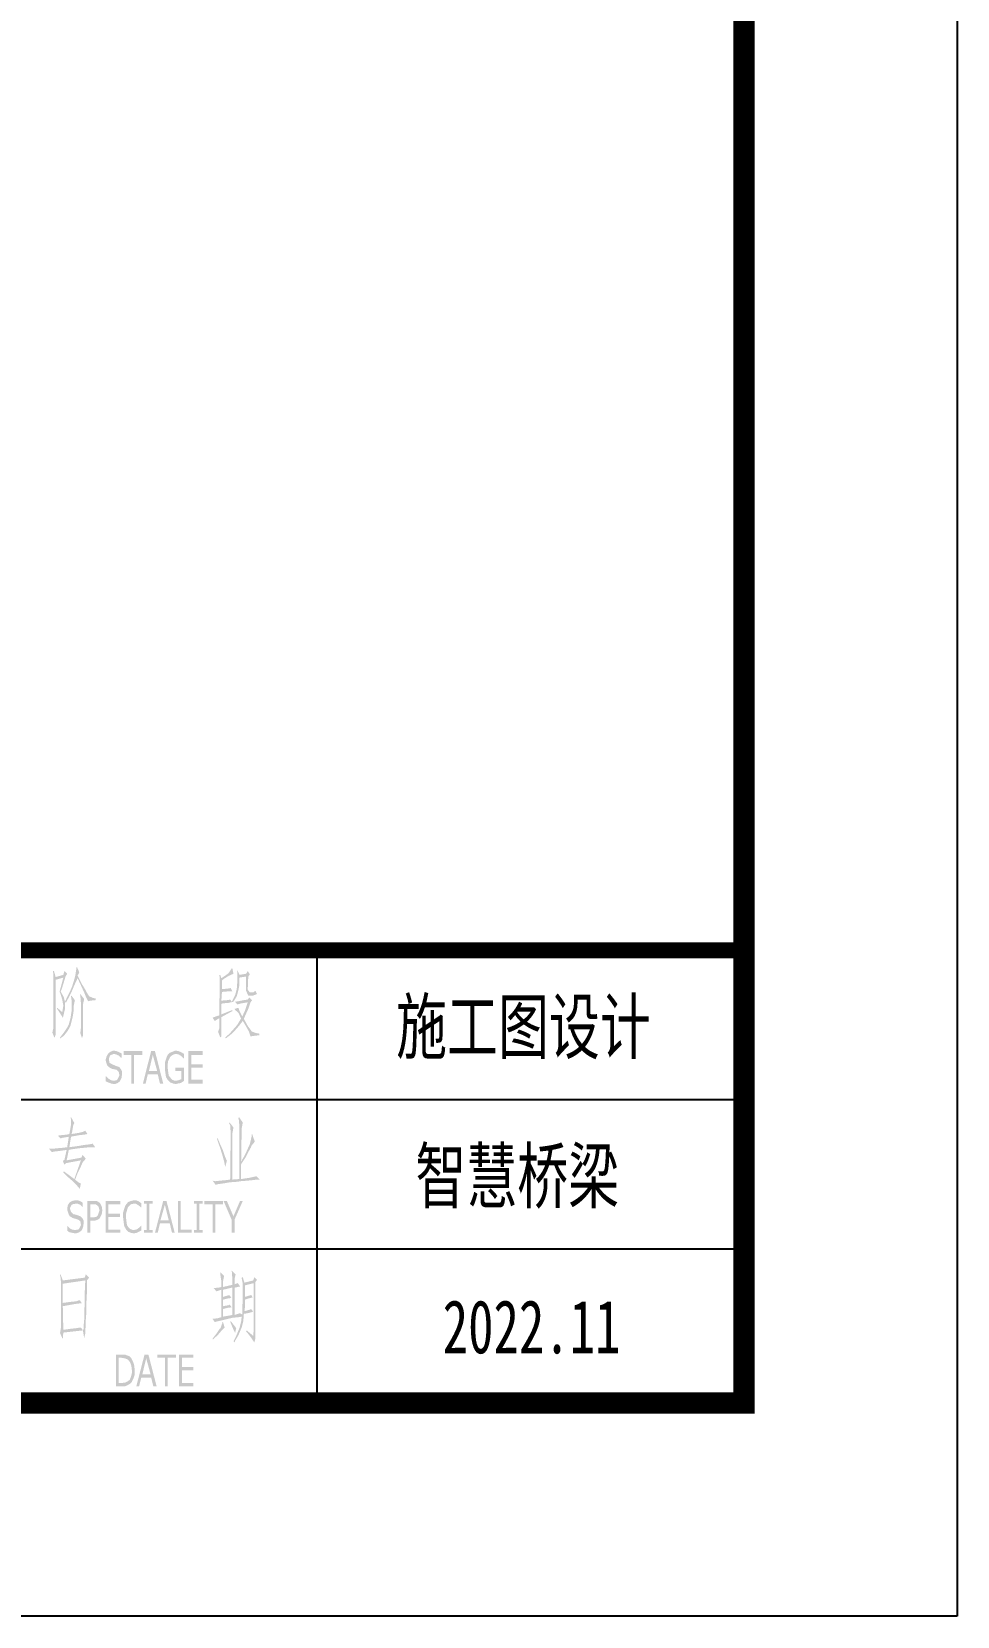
# Model space of a CAD drawing. Header units: millimetres. Extents: x 1621 to 2881, y 1542 to 1880.
# Drawn here: x 2837.8 to 2881.2, y 1583.3 to 1657.5 of the extents above; entities that cross this region are included whole.
import ezdxf

# ---------------------------------------------------------------- set-up
doc = ezdxf.new("R2010")
doc.units = ezdxf.units.MM
doc.styles.get("Standard").update_dxf_attribs({"font": '', "width": 0.7})
doc.styles.get('Standard').set_extended_font_data('仿宋_GB2312')

# ---------------------------------------------------------------- blocks, each defined once
blk = doc.blocks.new('tk')
h = blk.add_hatch(color=256)
h.paths.add_polyline_path([(378.29, -266.893), (378.162, -266.765), (378.11, -266.945), (377.75, -267.048), (378.11, -267.073), (377.93, -267.742), (377.956, -267.768), (378.059, -268.102), (378.11, -268.385), (378.059, -268.693), (377.956, -268.745), (378.085, -268.951), (378.11, -268.873), (378.187, -268.539), (378.187, -268.231), (378.239, -268.231), (378.187, -268.205), (378.136, -267.999), (377.982, -267.716), (378.033, -267.613), (378.136, -267.279), (378.213, -267.022)])
h.paths.add_polyline_path([(378.11, -267.073), (377.75, -267.048), (377.673, -266.765), (377.622, -266.765), (377.647, -266.945), (377.647, -267.305), (377.647, -269.413), (377.596, -269.645), (377.699, -269.902), (377.75, -269.748), (377.75, -267.176)])
h.paths.add_polyline_path([(378.856, -266.816), (378.753, -266.585), (378.727, -266.585), (378.727, -266.611), (378.676, -266.945), (378.625, -267.151), (378.522, -267.485), (378.47, -267.613), (378.342, -267.871), (378.187, -268.205), (378.239, -268.231), (378.367, -267.999), (378.496, -267.742), (378.625, -267.433), (378.779, -267.099), (378.779, -266.971), (378.83, -266.893)])
h.paths.add_polyline_path([(379.627, -268.051), (379.499, -268.025), (379.319, -267.948), (379.19, -267.742), (379.139, -267.639), (378.984, -267.382), (378.779, -266.971), (378.779, -267.099), (378.933, -267.433), (379.087, -267.768), (379.19, -268.025), (379.267, -268.179), (379.37, -268.153), (379.627, -268.128)])
h.paths.add_polyline_path([(379.087, -268.076), (378.907, -267.845), (378.882, -267.871), (378.907, -267.922), (378.933, -268.256), (378.933, -269.439), (378.907, -269.671), (378.984, -269.902), (379.036, -269.773), (379.036, -268.308)])
h.paths.add_polyline_path([(378.65, -268.128), (378.496, -267.922), (378.47, -267.948), (378.496, -268.128), (378.496, -268.513), (378.496, -268.642), (378.445, -268.976), (378.367, -269.259), (378.29, -269.413), (378.136, -269.645), (377.956, -269.876), (377.956, -269.928), (378.136, -269.799), (378.316, -269.568), (378.445, -269.336), (378.47, -269.233), (378.547, -268.925), (378.599, -268.591), (378.599, -268.385)])
h.paths.add_polyline_path([(377.827, -268.488), (377.802, -268.513), (377.956, -268.745), (378.059, -268.693)], flags=17)
h.paths.add_polyline_path([(386.03, -266.636), (386.004, -266.636), (385.85, -266.868), (385.747, -266.945), (385.516, -267.099), (385.644, -267.125), (385.85, -266.996), (386.082, -266.893)])
h.paths.add_polyline_path([(385.644, -267.125), (385.516, -267.099), (385.464, -266.945), (385.413, -266.945), (385.439, -267.073), (385.439, -267.433), (385.413, -268.848), (385.516, -268.796), (385.516, -268.308), (385.567, -268.282), (385.85, -268.256), (386.082, -268.205), (386.004, -268.205), (385.516, -268.153), (385.542, -267.742), (385.567, -267.742), (385.85, -267.716), (386.03, -267.716), (385.542, -267.613), (385.542, -267.202)])
h.paths.add_polyline_path([(385.953, -267.562), (385.824, -267.588), (385.542, -267.613), (386.03, -267.716)], flags=17)
h.paths.add_polyline_path([(385.927, -268.102), (385.799, -268.128), (385.516, -268.153), (386.004, -268.205)], flags=17)
h.paths.add_polyline_path([(385.413, -268.976), (385.104, -268.951), (385.207, -269.105)], flags=17)
h.paths.add_polyline_path([(386.03, -268.642), (386.03, -268.591), (385.516, -268.796), (385.413, -268.848), (385.31, -268.873), (385.104, -268.951), (385.413, -268.976), (385.413, -269.465), (385.362, -269.619), (385.464, -269.876), (385.516, -269.825), (385.516, -268.925)])
h.paths.add_polyline_path([(386.673, -267.022), (386.776, -267.022), (386.364, -266.945), (386.262, -266.713), (386.262, -266.765), (386.262, -267.099), (386.262, -267.279), (386.236, -267.613), (386.159, -267.896), (386.004, -268.205), (386.082, -268.205), (386.236, -267.948), (386.313, -267.665), (386.364, -267.408), (386.364, -267.073)])
h.paths.add_polyline_path([(386.853, -266.919), (386.75, -266.765), (386.673, -266.893), (386.364, -266.945), (386.776, -267.022)])
h.paths.add_polyline_path([(386.776, -267.022), (386.673, -267.022), (386.673, -267.691), (386.776, -267.922), (386.982, -267.922), (387.187, -267.845), (386.853, -267.768), (386.75, -267.639)])
h.paths.add_polyline_path([(387.11, -267.691), (387.007, -267.768), (386.853, -267.768), (387.187, -267.845)], flags=17)
h.paths.add_polyline_path([(386.956, -268.128), (386.827, -267.999), (386.75, -268.102), (386.57, -268.128), (386.313, -268.179), (386.159, -268.205), (386.262, -268.333), (386.442, -268.282), (386.75, -268.231), (386.879, -268.231)])
h.paths.add_polyline_path([(386.879, -268.231), (386.75, -268.231), (386.724, -268.308), (386.622, -268.616), (386.493, -268.899), (386.442, -269.002), (386.416, -269.028), (386.519, -269.105), (386.673, -269.362), (386.802, -269.593), (386.879, -269.825), (387.29, -269.773), (387.29, -269.696), (387.136, -269.671), (386.93, -269.593), (386.904, -269.542), (386.75, -269.336), (386.57, -269.002), (386.647, -268.822), (386.776, -268.539)])
h.paths.add_polyline_path([(386.364, -268.642), (386.313, -268.488), (386.133, -268.539), (386.159, -268.591), (386.287, -268.693), (386.313, -268.719), (386.442, -269.002), (386.493, -268.899)])
h.paths.add_polyline_path([(386.519, -269.105), (386.416, -269.028), (386.262, -269.285), (386.082, -269.491), (385.902, -269.696), (385.696, -269.876), (385.722, -269.928), (385.747, -269.902), (385.979, -269.722), (386.159, -269.542), (386.339, -269.336)])
h = blk.add_hatch(color=256)
h.paths.add_polyline_path([(380.836, -270.622), (380.733, -270.571), (380.604, -270.519), (380.476, -270.493), (380.45, -270.493), (380.322, -270.545), (380.219, -270.622), (380.476, -270.648), (380.579, -270.673), (380.707, -270.725), (380.81, -270.828), (380.836, -270.828)])
h.paths.add_polyline_path([(380.527, -271.188), (380.399, -271.136), (380.27, -271.059), (380.244, -270.905), (380.244, -270.879), (380.296, -270.725), (380.347, -270.699), (380.476, -270.648), (380.219, -270.622), (380.142, -270.751), (380.09, -270.931), (380.116, -271.033), (380.167, -271.188), (380.244, -271.265), (380.373, -271.342), (380.604, -271.393), (380.707, -271.496), (380.733, -271.625), (380.733, -271.676), (380.656, -271.831), (380.604, -271.882), (380.476, -271.908), (380.759, -271.933), (380.836, -271.779), (380.862, -271.599), (380.862, -271.471), (380.81, -271.368), (380.733, -271.265), (380.579, -271.213)])
h.paths.add_polyline_path([(380.759, -271.933), (380.476, -271.908), (380.347, -271.882), (380.219, -271.805), (380.116, -271.702), (380.09, -271.702), (380.09, -271.933), (380.219, -271.985), (380.347, -272.036), (380.476, -272.062), (380.527, -272.062), (380.656, -272.011)])
h.paths.add_polyline_path([(381.813, -270.519), (380.939, -270.519), (380.939, -270.699), (381.299, -270.699), (381.299, -272.036), (381.427, -272.036), (381.427, -270.699), (381.813, -270.699)])
h.paths.add_polyline_path([(382.404, -270.519), (382.224, -270.519), (381.839, -272.036), (381.967, -272.036), (382.07, -271.599), (382.533, -271.599), (382.122, -271.445), (382.302, -270.699)])
h.paths.add_polyline_path([(382.404, -270.519), (382.302, -270.699), (382.507, -271.445), (382.122, -271.445), (382.533, -271.599), (382.636, -272.036), (382.79, -272.036)])
h.paths.add_polyline_path([(383.51, -270.519), (383.382, -270.493), (383.356, -270.493), (383.227, -270.545), (383.099, -270.596), (382.996, -270.699), (382.97, -270.751), (382.919, -270.905), (382.867, -271.059), (382.867, -271.291), (382.867, -271.342), (382.893, -271.548), (382.919, -271.728), (382.996, -271.856), (383.022, -271.882), (383.124, -271.985), (383.253, -272.036), (383.382, -272.062), (383.484, -272.036), (383.613, -272.011), (383.767, -271.908), (383.382, -271.908), (383.33, -271.908), (383.202, -271.856), (383.099, -271.728), (383.047, -271.651), (383.022, -271.471), (382.996, -271.265), (382.996, -271.162), (383.022, -270.982), (383.099, -270.828), (383.124, -270.776), (383.227, -270.699), (383.356, -270.648), (383.767, -270.648), (383.639, -270.571)])
h.paths.add_polyline_path([(383.767, -270.648), (383.382, -270.648), (383.51, -270.673), (383.639, -270.751), (383.742, -270.853), (383.767, -270.853)], flags=17)
h.paths.add_polyline_path([(383.767, -271.291), (383.356, -271.291), (383.356, -271.445), (383.639, -271.445), (383.639, -271.831), (383.51, -271.882), (383.382, -271.908), (383.767, -271.908)], flags=17)
h.paths.add_polyline_path([(384.642, -270.519), (383.973, -270.519), (383.973, -272.036), (384.642, -272.036), (384.642, -271.856), (384.102, -271.856), (384.102, -271.291), (384.642, -271.291), (384.642, -271.136), (384.102, -271.136), (384.102, -270.699), (384.642, -270.699)])
h = blk.add_hatch(color=256)
h.paths.add_polyline_path([(379.139, -274.248), (379.036, -274.299), (378.83, -274.351), (378.496, -274.402), (378.393, -274.402), (378.29, -274.428), (378.033, -274.453), (377.853, -274.479), (377.982, -274.608), (378.059, -274.582), (378.367, -274.531), (378.47, -274.531), (378.573, -274.505), (378.882, -274.453), (379.113, -274.428), (379.242, -274.402)])
h.paths.add_polyline_path([(378.625, -273.888), (378.47, -273.605), (378.445, -273.631), (378.47, -273.708), (378.47, -273.965), (378.393, -274.402), (378.496, -274.402), (378.522, -274.299), (378.573, -273.991)])
h.paths.add_polyline_path([(379.473, -274.839), (379.447, -274.865), (379.293, -274.891), (379.087, -274.916), (378.779, -274.968), (378.393, -275.019), (379.499, -275.019), (379.602, -275.019)])
h.paths.add_polyline_path([(378.83, -275.071), (379.113, -275.045), (379.344, -275.019), (378.393, -275.019), (378.47, -274.531), (378.367, -274.531), (378.29, -275.019), (378.11, -275.045), (377.802, -275.071), (377.596, -275.096), (378.47, -275.122)])
h.paths.add_polyline_path([(378.47, -275.122), (377.596, -275.096), (377.442, -275.096), (377.57, -275.251), (377.673, -275.225), (377.905, -275.199), (378.265, -275.148), (378.367, -275.148)])
h.paths.add_polyline_path([(378.367, -275.148), (378.265, -275.148), (378.162, -275.611), (378.085, -275.662), (378.162, -275.842), (378.239, -275.765), (378.933, -275.636), (378.265, -275.636)])
h.paths.add_polyline_path([(379.164, -275.559), (379.01, -275.379), (378.959, -275.508), (378.265, -275.636), (378.933, -275.636), (378.625, -276.511), (378.676, -276.511), (378.779, -276.228), (378.933, -275.919), (379.01, -275.739)])
h.paths.add_polyline_path([(378.933, -276.716), (378.856, -276.691), (378.65, -276.536), (378.676, -276.511), (378.625, -276.511), (378.136, -276.151), (378.11, -276.202), (378.316, -276.408), (378.522, -276.588), (378.727, -276.793), (378.882, -276.973)])
h = blk.add_hatch(color=256)
h.paths.add_polyline_path([(385.773, -275.662), (385.696, -275.482), (385.593, -275.173), (385.464, -274.891), (385.336, -274.582), (385.31, -274.633), (385.336, -274.711), (385.464, -275.071), (385.567, -275.405), (385.644, -275.688), (385.696, -275.945)], flags=17)
h.paths.add_polyline_path([(386.03, -274.453), (386.03, -274.376), (386.082, -274.093), (385.902, -273.862), (385.876, -273.888), (385.927, -273.991), (385.953, -274.351), (385.927, -276.536), (385.747, -276.562), (385.464, -276.588), (385.233, -276.613), (386.416, -276.613), (386.724, -276.588), (386.982, -276.562), (386.03, -276.536)])
h.paths.add_polyline_path([(386.467, -274.145), (386.519, -273.862), (386.339, -273.605), (386.313, -273.656), (386.339, -273.759), (386.364, -274.145), (386.364, -276.511), (386.03, -276.536), (386.982, -276.562), (387.187, -276.536), (387.316, -276.536), (386.442, -276.511), (386.442, -275.816), (386.442, -275.688)])
h.paths.add_polyline_path([(386.647, -275.508), (386.776, -275.251), (386.904, -275.019), (386.93, -274.942), (387.084, -274.762), (386.956, -274.402), (386.93, -274.428), (386.93, -274.531), (386.853, -274.865), (386.75, -275.096), (386.622, -275.379), (386.442, -275.688), (386.442, -275.816)], flags=17)
h.paths.add_polyline_path([(387.162, -276.382), (387.033, -276.408), (386.802, -276.459), (386.442, -276.511), (387.316, -276.536)], flags=17)
h.paths.add_polyline_path([(385.902, -276.665), (386.262, -276.639), (386.416, -276.613), (385.233, -276.613), (385.104, -276.588), (385.259, -276.793), (385.284, -276.768), (385.413, -276.742), (385.619, -276.716)])
h = blk.add_hatch(color=256)
h.paths.add_polyline_path([(378.933, -277.565), (378.805, -277.513), (378.676, -277.513), (378.65, -277.513), (378.522, -277.539), (378.393, -277.616), (378.676, -277.668), (378.779, -277.668), (378.907, -277.719), (379.01, -277.822), (379.01, -277.616)])
h.paths.add_polyline_path([(378.933, -278.285), (378.907, -278.259), (378.779, -278.208), (378.702, -278.182), (378.573, -278.156), (378.47, -278.053), (378.419, -277.899), (378.419, -277.873), (378.496, -277.719), (378.547, -277.693), (378.676, -277.668), (378.393, -277.616), (378.316, -277.745), (378.29, -277.925), (378.316, -278.028), (378.367, -278.182), (378.419, -278.259), (378.547, -278.336), (378.805, -278.413), (378.907, -278.491), (378.933, -278.645), (378.933, -278.671), (378.856, -278.825), (378.805, -278.876), (378.65, -278.902), (378.959, -278.928), (379.036, -278.773), (379.062, -278.593), (379.062, -278.465), (379.01, -278.362)])
h.paths.add_polyline_path([(378.959, -278.928), (378.65, -278.902), (378.522, -278.876), (378.419, -278.825), (378.29, -278.696), (378.29, -278.928), (378.393, -279.005), (378.522, -279.031), (378.65, -279.056), (378.702, -279.056), (378.856, -279.005)])
h.paths.add_polyline_path([(379.807, -277.616), (379.679, -277.539), (379.524, -277.539), (379.242, -277.539), (379.242, -279.031), (379.37, -279.031), (379.37, -278.465), (379.524, -278.465), (379.576, -278.465), (379.73, -278.413), (379.833, -278.336), (379.833, -278.311), (379.37, -278.311), (379.37, -277.693), (379.524, -277.693), (379.833, -277.642)])
h.paths.add_polyline_path([(379.833, -277.642), (379.524, -277.693), (379.627, -277.693), (379.73, -277.771), (379.756, -277.796), (379.807, -277.976), (379.782, -278.053), (379.73, -278.208), (379.653, -278.285), (379.499, -278.311), (379.833, -278.311), (379.91, -278.156), (379.936, -277.976), (379.91, -277.796)])
h.paths.add_polyline_path([(380.784, -277.539), (380.09, -277.539), (380.09, -279.031), (380.784, -279.031), (380.784, -278.876), (380.219, -278.876), (380.219, -278.285), (380.759, -278.285), (380.759, -278.131), (380.219, -278.131), (380.219, -277.693), (380.784, -277.693)])
h.paths.add_polyline_path([(381.762, -277.642), (381.402, -277.668), (381.504, -277.668), (381.633, -277.745), (381.762, -277.848)], flags=17)
h.paths.add_polyline_path([(381.659, -277.565), (381.53, -277.513), (381.402, -277.513), (381.273, -277.539), (381.144, -277.591), (381.042, -277.719), (381.016, -277.745), (380.964, -277.899), (380.913, -278.079), (380.913, -278.285), (380.913, -278.336), (380.939, -278.542), (380.964, -278.722), (381.042, -278.851), (381.042, -278.876), (381.144, -278.979), (381.273, -279.031), (381.402, -279.056), (381.427, -279.056), (381.556, -279.031), (381.607, -279.005), (381.762, -278.928), (381.402, -278.902), (381.376, -278.902), (381.247, -278.851), (381.144, -278.748), (381.093, -278.671), (381.067, -278.491), (381.042, -278.285), (381.042, -278.156), (381.093, -277.976), (381.144, -277.822), (381.17, -277.796), (381.273, -277.693), (381.402, -277.668), (381.762, -277.642)])
h.paths.add_polyline_path([(381.762, -278.696), (381.684, -278.773), (381.582, -278.851), (381.53, -278.876), (381.402, -278.902), (381.762, -278.928)], flags=17)
h.paths.add_polyline_path([(382.147, -277.668), (382.302, -277.668), (382.302, -277.539), (381.89, -277.539), (381.89, -277.668), (382.019, -277.668), (382.019, -278.902), (381.89, -278.902), (381.89, -279.031), (382.302, -279.031), (382.302, -278.902), (382.147, -278.902)])
h.paths.add_polyline_path([(382.867, -277.719), (382.944, -277.539), (382.79, -277.539), (382.404, -279.031), (382.533, -279.031), (382.636, -278.593), (383.099, -278.593), (382.662, -278.439)])
h.paths.add_polyline_path([(382.944, -277.539), (382.867, -277.719), (383.047, -278.439), (382.662, -278.439), (383.099, -278.593), (383.202, -279.031), (383.33, -279.031)])
h.paths.add_polyline_path([(383.613, -277.539), (383.484, -277.539), (383.484, -279.031), (384.127, -279.031), (384.127, -278.876), (383.613, -278.876)])
h.paths.add_polyline_path([(384.642, -277.539), (384.23, -277.539), (384.23, -277.668), (384.359, -277.668), (384.359, -278.902), (384.23, -278.902), (384.23, -279.031), (384.642, -279.031), (384.642, -278.902), (384.487, -278.902), (384.487, -277.668), (384.642, -277.668)])
h.paths.add_polyline_path([(385.593, -277.539), (384.719, -277.539), (384.719, -277.693), (385.104, -277.693), (385.104, -279.031), (385.233, -279.031), (385.233, -277.693), (385.593, -277.693)])
h.paths.add_polyline_path([(385.773, -277.539), (385.619, -277.539), (386.004, -278.439), (386.004, -279.031), (386.133, -279.031), (386.133, -278.413), (386.082, -278.259)])
h.paths.add_polyline_path([(386.519, -277.539), (386.39, -277.539), (386.082, -278.259), (386.133, -278.413)])
h = blk.add_hatch(color=256)
h.paths.add_polyline_path([(379.319, -281.133), (379.164, -280.979), (379.113, -281.133), (378.085, -281.262), (379.139, -281.262), (379.113, -281.828), (379.113, -282.342), (379.087, -282.779), (379.087, -283.113), (379.062, -283.37), (379.062, -283.525), (379.036, -283.602), (379.036, -283.653), (379.087, -283.962), (379.139, -283.756), (379.139, -283.73), (379.139, -283.576), (379.164, -283.37), (379.164, -283.088), (379.19, -282.753), (379.19, -282.316), (379.216, -281.828), (379.216, -281.262)])
h.paths.add_polyline_path([(379.139, -281.262), (378.085, -281.262), (377.982, -280.979), (377.956, -281.005), (377.982, -281.133), (378.007, -281.442), (378.007, -283.396), (378.007, -283.422), (377.956, -283.73), (378.059, -283.962), (378.085, -283.988), (378.11, -283.705), (379.036, -283.602), (378.11, -283.576), (378.085, -282.47), (378.367, -282.419), (378.65, -282.368), (378.856, -282.342), (378.984, -282.342), (378.085, -282.316), (378.085, -281.416)])
h.paths.add_polyline_path([(378.882, -282.188), (378.856, -282.188), (378.727, -282.239), (378.47, -282.265), (378.085, -282.316), (378.984, -282.342)], flags=17)
h.paths.add_polyline_path([(378.933, -283.473), (378.882, -283.473), (378.727, -283.499), (378.47, -283.525), (378.11, -283.576), (379.036, -283.602)], flags=17)
h.paths.add_polyline_path([(386.39, -281.545), (386.287, -281.39), (386.133, -281.442), (386.03, -281.468), (385.593, -281.57), (385.516, -281.57), (385.413, -281.596), (386.03, -281.596), (386.03, -282.882), (386.133, -282.882), (386.133, -281.596), (386.159, -281.596)])
h.paths.add_polyline_path([(386.184, -280.979), (386.004, -280.799), (386.004, -280.825), (386.004, -280.85), (386.03, -281.185), (386.03, -281.468), (386.133, -281.442), (386.133, -281.185)])
h.paths.add_polyline_path([(385.644, -281.056), (385.464, -280.876), (385.464, -280.928), (385.464, -280.979), (385.516, -281.313), (385.516, -281.57), (385.593, -281.57), (385.593, -281.313)])
h.paths.add_polyline_path([(386.03, -281.596), (385.413, -281.596), (385.156, -281.622), (385.284, -281.776), (385.516, -281.699), (385.593, -281.699)])
h.paths.add_polyline_path([(385.593, -281.699), (385.516, -281.699), (385.516, -282.985), (385.336, -283.036), (385.104, -283.062), (385.207, -283.216), (385.284, -283.19), (385.516, -283.139), (385.824, -283.062), (386.056, -283.01), (386.313, -282.985), (385.593, -282.959), (385.593, -282.599), (385.799, -282.548), (386.004, -282.522), (385.593, -282.47), (385.593, -282.162), (385.799, -282.11), (385.979, -282.085), (385.593, -282.033)])
h.paths.add_polyline_path([(385.902, -281.956), (385.85, -281.956), (385.593, -282.033), (385.979, -282.085)], flags=17)
h.paths.add_polyline_path([(385.902, -282.393), (385.876, -282.419), (385.593, -282.47), (386.004, -282.522)], flags=17)
h.paths.add_polyline_path([(386.03, -282.882), (385.593, -282.959), (386.313, -282.985), (386.467, -282.959)])
h.paths.add_polyline_path([(386.39, -282.805), (386.364, -282.805), (386.133, -282.882), (386.493, -282.856)], flags=17)
h.paths.add_polyline_path([(385.593, -283.216), (385.567, -283.216), (385.567, -283.242), (385.464, -283.525), (385.439, -283.525), (385.284, -283.756), (385.104, -283.988), (385.104, -284.039), (385.336, -283.833), (385.49, -283.653), (385.67, -283.473)])
h.paths.add_polyline_path([(386.133, -283.396), (385.953, -283.165), (385.927, -283.19), (386.03, -283.448), (386.159, -283.73), (386.21, -283.499)])
h.paths.add_polyline_path([(387.033, -281.39), (386.596, -281.365), (386.519, -281.108), (386.467, -281.133), (386.467, -281.159), (386.519, -281.416), (386.519, -281.828), (386.519, -281.853), (386.519, -282.188), (386.493, -282.522), (386.493, -282.856), (386.133, -282.882), (386.03, -282.882), (386.467, -282.959), (386.442, -283.19), (386.364, -283.499), (386.339, -283.55), (386.21, -283.859), (386.082, -284.116), (386.133, -284.168), (386.159, -284.09), (386.313, -283.833), (386.442, -283.525), (386.467, -283.473), (386.544, -283.165), (386.57, -282.83), (386.827, -282.779), (387.007, -282.728), (386.596, -282.702), (386.622, -282.496), (386.622, -282.162), (386.776, -282.11), (386.982, -282.059), (386.622, -282.033), (386.622, -281.493)])
h.paths.add_polyline_path([(387.187, -281.236), (387.059, -281.108), (387.007, -281.262), (386.596, -281.365), (387.033, -281.39), (387.033, -283.55), (387.007, -283.859), (386.904, -283.936), (387.059, -284.168), (387.11, -283.988), (387.11, -283.602), (387.11, -281.339)])
h.paths.add_polyline_path([(386.904, -281.93), (386.879, -281.956), (386.622, -282.033), (386.982, -282.059)], flags=17)
h.paths.add_polyline_path([(386.904, -282.599), (386.879, -282.625), (386.596, -282.702), (387.007, -282.728)], flags=17)
h.paths.add_polyline_path([(386.699, -283.602), (386.673, -283.653), (386.724, -283.705), (386.904, -283.936), (387.007, -283.859)], flags=17)
h = blk.add_hatch(color=256)
h.paths.add_polyline_path([(381.119, -284.785), (380.99, -284.733), (380.836, -284.733), (380.579, -284.733), (380.579, -286.225), (380.836, -286.225), (380.99, -286.225), (381.119, -286.173), (381.247, -286.096), (380.707, -286.07), (380.707, -284.888), (380.836, -284.888), (381.196, -284.81)])
h.paths.add_polyline_path([(381.196, -284.81), (380.836, -284.888), (380.99, -284.913), (381.119, -284.965), (381.196, -285.042), (381.247, -285.119), (381.299, -285.273), (381.324, -285.479), (381.324, -285.608), (381.273, -285.788), (381.222, -285.916), (381.119, -285.993), (381.016, -286.045), (380.836, -286.07), (380.707, -286.07), (381.247, -286.096), (381.324, -286.019), (381.324, -285.993), (381.402, -285.839), (381.453, -285.685), (381.453, -285.479), (381.453, -285.428), (381.427, -285.222), (381.376, -285.068), (381.299, -284.913)])
h.paths.add_polyline_path([(382.096, -284.733), (381.916, -284.733), (381.53, -286.225), (381.659, -286.225), (381.762, -285.813), (382.224, -285.813), (381.813, -285.659), (381.993, -284.913)])
h.paths.add_polyline_path([(382.096, -284.733), (381.993, -284.913), (382.199, -285.659), (381.813, -285.659), (382.224, -285.813), (382.327, -286.225), (382.482, -286.225)])
h.paths.add_polyline_path([(383.382, -284.733), (382.507, -284.733), (382.507, -284.888), (382.867, -284.888), (382.867, -286.225), (382.996, -286.225), (382.996, -284.888), (383.382, -284.888)])
h.paths.add_polyline_path([(384.204, -284.733), (383.536, -284.733), (383.536, -286.225), (384.204, -286.225), (384.204, -286.07), (383.664, -286.07), (383.664, -285.479), (384.204, -285.479), (384.204, -285.325), (383.664, -285.325), (383.664, -284.888), (384.204, -284.888)])
for p, q in [((390, -287), (390, -265.8)), ((410, -272.8), (125, -272.8)), ((410, -279.8), (125, -279.8))]:
    blk.add_line(p, q)
at = {"color": 7, "true_color": 0xffffff, "flags": 128}
blk.add_lwpolyline([(420, -297), (0, -297), (0, 0), (420, 0)], close=True, dxfattribs=at)
at = {"const_width": 1, "flags": 128}
blk.add_lwpolyline([(410, -10), (25, -10), (25, -287), (410, -287)], close=True, dxfattribs=at)
at = {"const_width": 0.75}
blk.add_lwpolyline([(410, -265.8), (25, -265.8), (25, -287)], dxfattribs=at)
at = {"width": 0.7}
for s, p in [('施工图设计', (393.702, -270.614)), ('智慧桥梁', (394.606, -277.614)), ('2022.11', (395.886, -284.679))]:
    blk.add_text(s, height=2.5, dxfattribs=at).set_placement(p)

msp = doc.modelspace()

# ---------------------------------------------------------------- block references
msp.add_blockref('tk', (2461.183, 1880.267))

doc.saveas('drawing.dxf')
